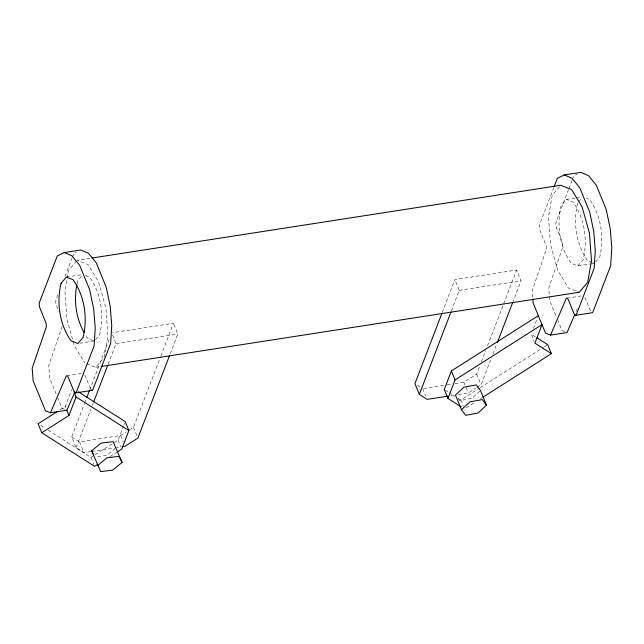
<?xml version="1.0" encoding="UTF-8"?>
<svg xmlns="http://www.w3.org/2000/svg" width="644" height="644" viewBox="0 0 644 644"><rect width="100%" height="100%" fill="white"/><g stroke="black" fill="none" stroke-linecap="round" stroke-linejoin="round"><path stroke-width="0.48" stroke-dasharray="3.22 2.42" d="M77.079 283.65L77.57 280.76L82.255 275.213M104.248 357.275L107.951 335.588L105.898 308.074L98.637 282.096L88.107 264.62L77.135 260.329L90.039 258.325M577.62 203.126C573.007 222.51 576.058 244.253 587.642 260.675L591.9 262.341M62.122 326.508L48.727 365.607L49.669 378.149L56.382 394.563M57.855 294.944L56.084 299.557A4.5 1.666 81.2 0 0 56.551 305.779L58.757 311.181M64.939 276.485L72.023 258.035M72.378 257.109L73.794 253.414L76.403 252.142M60.182 409.761L65.277 406.517L71.669 389.853M90.748 451.589L83.881 452.651L76.105 447.701L71.701 436.946L84.292 404.134M84.654 403.192L86.449 398.507M89.693 390.071L109.488 338.502M76.105 447.701L90.86 409.262M92.293 405.519L93.38 402.701M108.136 364.263L116.049 343.638L112.016 333.777M95.175 454.688L118.102 440.11L123.431 426.223M123.793 425.298L124.501 423.446M129.468 429.902L133.469 427.358L160.461 357.042M160.823 356.108L173.413 323.288L112.628 332.731M170.266 353.733L177.816 334.051L173.413 323.288M442.275 312.404L454.865 279.593L516.641 270.005L521.044 280.76L513.123 301.384M451.355 310.98L459.269 290.355L454.865 279.593M455.058 383.583L463.881 382.214L476.689 374.067L479.571 366.573M481.366 361.88L485.689 350.634M487.484 345.941L516.641 270.005M553.768 187.581L539.6 224.49A4.5 1.666 81.2 0 0 540.058 230.713L545.589 244.213A4.5 1.666 81.2 0 1 546.273 249.574L532.242 290.541L532.821 298.261M477.091 387.374L481.092 384.83L491.171 358.579M492.974 353.886L496.935 343.574M568.523 189.626L556.126 221.922A4.5 1.666 81.2 0 0 556.593 228.153L562.115 241.645A4.5 1.666 81.2 0 1 562.808 247.014L548.777 287.973L549.71 300.515L556.432 316.928M568.877 188.7L572.065 180.4M572.419 179.475L573.836 175.788L577.314 174.081M533.353 328.625L537.619 317.516M576.098 311.463L578.071 306.874M76.531 261.045L68.658 270.375L64.955 292.062L67.008 319.577L74.277 345.554L84.799 363.031M95.578 339.589L99.675 334.735C104.28 315.359 101.237 293.616 89.653 277.186L85.394 275.519M86.626 363.747L95.771 367.322L103.032 358.716M559.435 186.696L552.174 195.309L548.471 216.996L550.523 244.511L557.784 270.488L568.314 287.965L579.286 292.255M575.1 198.094L566.35 199.455L561.085 205.694C556.48 225.07 559.523 246.813 571.107 263.243L577.926 265.908L589.59 264.096M578.787 201.741L582.297 197.579M577.926 265.908L583.19 259.669C587.795 240.293 584.744 218.549 573.16 202.119L566.35 199.455M595.628 261.955L599.717 257.109C604.322 237.725 601.279 215.982 589.695 199.551L586.29 198.223M479.756 391.109L472.116 398.314L459.631 400.616L457.852 398.225M115.284 448.385L106.823 455.389L95.57 456.805M71.701 436.946L79.478 441.897L120.661 435.497L126.264 431.939M48.171 430.192L90.933 457.385L94.33 455.228M109.891 456.636L116.677 452.313M458.48 394.498L468.285 392.969L476.294 387.881M458.311 398.394L460.782 399.964L479.353 388.155M480.199 387.624L543.504 347.358M544.349 346.826L546.885 345.216M466.143 407.861L474.588 402.492M480.496 398.733L482.179 397.662M66.308 277.089L81.86 274.674M576.074 197.941L581.91 197.04M79.824 343.244L93.436 341.127M590.564 263.951L593.478 263.493M116.049 343.638L177.816 334.051M459.269 290.355L521.044 280.76M95.771 367.322L99.74 366.71M66.912 375.806L82.472 373.391M566.953 298.172L581.54 295.91M423.68 388.453L446.236 384.951M447.218 384.806L451.138 384.194M91.73 451.436L114.278 447.934M115.26 447.781L121.144 446.872M450.639 395.714L454.559 395.102M592.754 262.68L594.452 263.34M564.53 331.579L562.027 330.605L557.921 320.575M93.557 340.644L87.6 338.309L85.08 334.139M64.489 409.214L61.985 408.24L57.88 398.209M535.349 336.804L531.22 334.18L534.158 341.352M445.101 389.998L448.401 392.091M449.23 392.623L455.01 396.293M417.256 385.144L421.925 388.115M40.62 425.394L44.814 428.067M584.953 297.415L590.484 310.915M476.689 374.067L481.092 384.83M463.881 382.214L468.285 392.969M460.782 399.964L463.35 406.243M422.706 388.606L425.636 395.778M133.469 427.358L136.77 435.425M120.661 435.497L123.229 441.776M118.102 440.11L120.67 446.381M84.911 375.05L90.434 388.549M90.933 457.385L93.871 464.557M65.277 406.517L66.01 408.312M79.478 441.897L83.881 452.651"/><path stroke-width="0.97" d="M76.918 284.608C73.633 300.547 76.048 318.297 84.074 332.465M57.638 411.379L38.109 423.8L41.779 432.76L68.948 415.485L76.056 396.97L74.221 392.486M86.811 397.573L89.331 391.005M93.734 401.767L107.773 365.204M78.254 391.737L125.21 421.595L128.881 430.554L121.772 449.077L117.53 451.774M169.541 355.609L137.872 438.113L125.065 446.26L122.127 446.719M441.913 313.346L414.921 383.663L419.325 394.418L427.109 399.369L447.701 396.173M419.325 394.418L450.993 311.913M538.328 315.665L451.38 370.952L444.279 389.467L447.95 398.435L461.152 406.831M447.95 398.435L455.05 379.92L541.998 324.632L534.89 343.147L551.401 353.645L483.024 397.123M554.122 186.655L557.31 178.348L564.257 174.943L580.783 172.375L588.463 175.579L596.312 185.222L606.205 209.397L610.279 228.862L611.8 248.125L610.673 265.747L592.963 311.889A4.5 1.666 81.2 0 1 592.263 312.718L575.728 315.286M497.289 342.64L512.769 302.326M50.457 412.756L66.235 376.064A4.5 1.666 81.2 0 1 68.377 377.617L73.907 391.117A4.5 1.666 81.2 0 0 76.386 392.083L94.096 345.949L95.223 328.327L93.71 309.064L89.637 289.591L79.735 265.425L71.895 255.781L64.215 252.577L57.268 255.982L39.558 302.125A4.5 1.666 81.2 0 0 40.017 308.347L45.547 321.847A4.5 1.666 81.2 0 1 46.231 327.208L32.2 368.175L33.134 380.717L45.458 410.8L50.457 412.756L66.984 410.188L74.873 391.842M532.894 299.219L533.176 303.083L545.5 333.165L550.499 335.122L566.277 298.43A4.5 1.666 81.2 0 1 568.427 299.983L573.949 313.483A4.5 1.666 81.2 0 0 576.428 314.457L594.146 268.315L595.273 250.693L593.752 231.429L589.679 211.965L579.785 187.79L571.936 178.147L564.257 174.943M574.915 314.208L567.026 332.554L550.499 335.122M461.498 409.753L469.83 401.888L482.316 399.586L486.47 405.157L478.138 413.021L465.652 415.316L461.498 409.753L455.477 395.046L463.809 387.189L476.294 384.887L480.448 390.449L486.47 405.157M91.665 450.816L100.891 443.169L113.086 441.639L122.07 462.448L112.845 470.088L100.657 471.625L91.665 450.816L93.782 455.179M97.687 465.515L106.912 457.868L119.108 456.338L122.07 462.448M97.147 464.735L94.604 466.353L41.779 432.76M64.215 252.577L80.742 250.009L88.421 253.213L96.27 262.857L106.276 287.393L110.237 306.496L111.758 325.759L110.631 343.381L92.921 389.523A4.5 1.666 81.2 0 1 91.311 389.998M92.028 258.019L560.65 185.263L571.622 189.553L582.144 207.03L589.413 233.007L591.466 260.522L587.755 282.209L579.286 292.255L101.728 366.396M75.686 392.921L92.221 390.353M536.999 337.858L547.73 344.677L551.401 353.645M76.056 396.97L128.881 430.554M451.38 370.952L455.05 379.92M66.743 410.107L68.948 415.485M61.043 283.328C56.439 302.704 59.481 324.447 71.065 340.877L77.884 343.542L83.14 337.303C87.753 317.927 84.702 296.184 73.118 279.754L66.308 277.089L61.043 283.328"/></g></svg>
